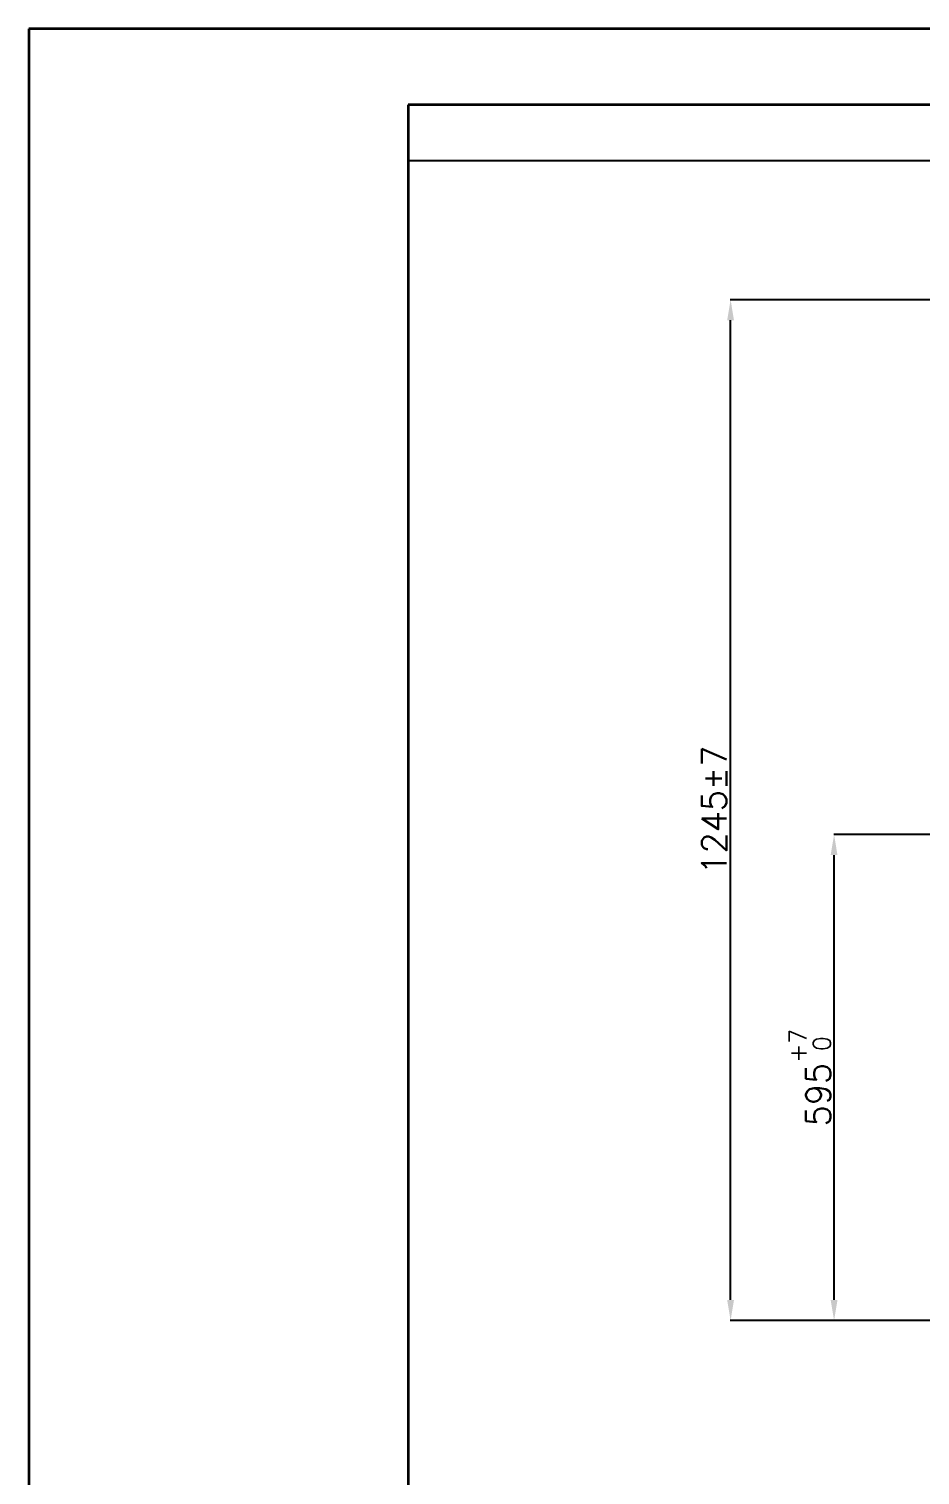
# Model space of a CAD drawing. Header units: millimetres. Extents: x 20580 to 29102, y 1988 to 5937.
# Drawn here: x 23603 to 24687, y 4180 to 5937 of the extents above; entities that cross this region are included whole.
import ezdxf

# ---------------------------------------------------------------- set-up
doc = ezdxf.new("R2010")
doc.units = ezdxf.units.MM
for name, color, linetype, lineweight in [('CAXA0', 7, 'Continuous', 70), ('CAXA3', 7, 'Continuous', 18), ('輪廓線', 7, 'Continuous', 20)]:
    doc.layers.add(name, color=color, linetype=linetype, lineweight=lineweight)
doc.styles.get("Standard").update_dxf_attribs({"font": 'romans.shx'})
doc.dimstyles.new('ISO-25', dxfattribs={"dimtxt": 6, "dimasz": 6, "dimexe": 0.5, "dimexo": 0.625, "dimgap": 1.2, "dimtad": 1, "dimdsep": 46, "dimtxsty": 'Standard', "dimcen": 2.5, "dimclrd": 3, "dimclre": 3, "dimclrt": 3, "dimadec": 0, "dimazin": 0, "dimtfac": 1, "dimtmove": 0, "dimatfit": 3, "dimfxl": 1.25, "dimarcsym": 0})

# ---------------------------------------------------------------- blocks, each defined once
blk = doc.blocks.new('*D123')
at = {"layer": 'Defpoints', "color": 0}
for p in [(24582.1, 4958), (24715.9, 4958), (24726.9, 4367.4)]:
    blk.add_point(p, dxfattribs=at)
at = {"layer": '輪廓線', "color": 4, "lineweight": -2}
for p, q in [((24715.2, 4958), (24581.6, 4958)), ((24582.1, 4392.4), (24582.1, 4933)), ((24726.3, 4367.4), (24581.6, 4367.4))]:
    blk.add_line(p, q, dxfattribs=at)
at = {"layer": '輪廓線', "color": 4}
for points in [[(24577.9, 4933), (24586.2, 4933), (24582.1, 4958)], [(24577.9, 4392.4), (24586.2, 4392.4), (24582.1, 4367.4)]]:
    blk.add_solid(points, dxfattribs=at)
at = {"layer": '輪廓線', "color": 4, "lineweight": 18, "insert": (24552.6, 4662.7), "char_height": 30, "attachment_point": 5, "rotation": 90}
blk.add_mtext('595{\\H0.7x;\\S+7^  0;}', dxfattribs=at)
blk = doc.blocks.new('*D127')
at = {"layer": 'Defpoints', "color": 0}
for p in [(24456.3, 5608), (24715.9, 5608), (24726.9, 4367.4)]:
    blk.add_point(p, dxfattribs=at)
at = {"layer": '輪廓線', "color": 4, "lineweight": -2}
for p, q in [((24715.3, 5608), (24455.8, 5608)), ((24456.3, 4392.4), (24456.3, 5583)), ((24726.3, 4367.4), (24455.8, 4367.4))]:
    blk.add_line(p, q, dxfattribs=at)
at = {"layer": '輪廓線', "color": 4}
for points in [[(24452.1, 5583), (24460.4, 5583), (24456.3, 5608)], [(24452.1, 4392.4), (24460.4, 4392.4), (24456.3, 4367.4)]]:
    blk.add_solid(points, dxfattribs=at)
at = {"layer": '輪廓線', "color": 4, "lineweight": 18, "insert": (24436.3, 4987.7), "char_height": 30, "attachment_point": 5, "rotation": 90}
blk.add_mtext('1245%%P7', dxfattribs=at)

msp = doc.modelspace()

# ---------------------------------------------------------------- linework, layer by layer
at = {"color": 2, "linetype": 'Continuous'}
for p, q in [((24064.445, 5844.938), (25005.892, 5844.938)), ((24064.445, 5844.938), (24064.445, 5777.325)), ((24064.445, 5777.325), (25005.892, 5777.325))]:
    msp.add_line(p, q, dxfattribs=at)
at = {"layer": 'CAXA0', "linetype": 'Continuous', "lineweight": 35}
for p, q in [((24064.445, 5844.938), (24064.445, 2155.93)), ((28989.271, 5844.938), (24064.445, 5844.938))]:
    msp.add_line(p, q, dxfattribs=at)
at = {"layer": 'CAXA3', "linetype": 'Continuous', "lineweight": 35}
for p, q in [((23603.319, 5937.164), (23603.319, 2063.705)), ((29081.497, 5937.164), (23603.319, 5937.164))]:
    msp.add_line(p, q, dxfattribs=at)

# ---------------------------------------------------------------- dimensions: what is measured, and where the dimension line sits
at = {"layer": '輪廓線', "lineweight": 18}
for base, p2, text, picture, middle in [((24456.27, 5608.009), (24715.943, 5608.009), '1245%%P7', '*D127', (24436.27, 4987.709)), ((24582.06, 4958.008), (24715.868, 4958.008), '595{\\H0.7x;\\S+7^  0;}', '*D123', (24552.56, 4662.709))]:
    dim = msp.add_linear_dim(base=base, p1=(24726.943, 4367.409), p2=p2, angle=90, text=text, dimstyle='ISO-25', override={"dimtxt": 30, "dimasz": 25, "dimgap": 5, "dimclrd": 4, "dimclre": 4, "dimclrt": 4}, dxfattribs=at)
    dim.commit()
    dim.dimension.update_dxf_attribs({"geometry": picture, "text_midpoint": middle})

doc.saveas('drawing.dxf')
